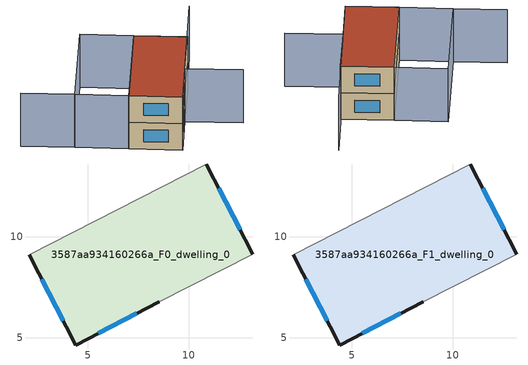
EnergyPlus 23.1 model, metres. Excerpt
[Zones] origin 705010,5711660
3587aa934160266a_F0_dwelling_0
 floor ground (EU_floor_Construction): 10.88,13.62 13.19,9.13 8.55,6.78 4.4,4.63 2.09,9.12 z0
 wall outside (EU_wall_Construction): 2.09,9.12 4.4,4.63 8.55,6.78 / 13.19,9.13 10.88,13.62 z0:3
 wall adiabatic (EU_wall_Construction): 10.88,13.62 2.09,9.12 / 8.55,6.78 13.19,9.13 z0:3
 window (EU_Window_Construction): 2.71,7.91 3.77,5.85 / 12.56,10.34 11.51,12.4 / 5.52,5.22 7.43,6.2 z0.81:2.19
3587aa934160266a_F1_dwelling_0
 floor to 3587aa934160266a_F0_dwelling_0 (EU_floor_Construction): 10.88,13.62 13.19,9.13 8.55,6.78 4.4,4.63 2.09,9.12 z3
 wall outside (EU_wall_Construction): 2.09,9.12 4.4,4.63 8.55,6.78 / 13.19,9.13 10.88,13.62 z3:6
 wall adiabatic (EU_wall_Construction): 10.88,13.62 2.09,9.12 / 8.55,6.78 13.19,9.13 z3:6
 window (EU_Window_Construction): 2.71,7.91 3.77,5.85 / 12.56,10.34 11.51,12.4 / 5.52,5.22 7.43,6.2 z3.81:5.19
 roof outside (EU_roof_Construction): 13.19,9.13 10.88,13.62 2.09,9.12 4.4,4.63 8.55,6.78 z6
shading: 11.05,1.95 8.55,6.78 / 8.55,6.78 17.68,11.52 / 8.58,18.09 -0.23,13.6 / -0.23,13.6 -2.53,18.1 / 10.88,13.62 2.08,9.11 / 2.08,9.11 -0.22,13.6 / -0.22,13.6 8.59,18.11 / 8.59,18.11 10.88,13.62 z0:6
[Building]
EU S2 Campaign: North Axis=0; Terrain=City; Solar Distribution=FullExterior
[Site:Location]
London: Latitude=51.5; Longitude=-0.5; Time Zone=0; Elevation=25
[SizingPeriod:WeatherFileDays]
AnnualSizingPeriod: Begin Month=1; Begin Day of Month=1; End Month=12; End Day of Month=31; Day of Week for Start Day=Monday; Use Weather File Daylight Saving Period=No; Use Weather File Rain and Snow Indicators=No
[MATERIAL]
EU_InternalMass_Material: Roughness=MediumRough; Thickness=0.1; Conductivity=1; Density=1800; Specific Heat=900; Thermal Absorptance=0.9; Solar Absorptance=0.7; Visible Absorptance=0.7
[MATERIAL:NOMASS] Roughness=MediumRough; Thermal Absorptance=0.9; Solar Absorptance=0.7; Visible Absorptance=0.7
Name | Thermal Resistance
EU_wall_NoMass | 0.727863
EU_roof_NoMass | 0.773354
EU_floor_NoMass | 1.79329
[WINDOWMATERIAL:SIMPLEGLAZINGSYSTEM]
EU_Window_SimpleGlazing: UFactor=2.58614; Solar Heat Gain Coefficient=0.76; Visible Transmittance=0.76
[CONSTRUCTION]
EU_wall_Construction: EU_wall_NoMass
EU_roof_Construction: EU_roof_NoMass
EU_floor_Construction: EU_floor_NoMass
EU_Window_Construction: EU_Window_SimpleGlazing
EU_InternalMass_Construction: EU_InternalMass_Material
[ZONE] Type=1; Multiplier=1; Ceiling Height=autocalculate; Floor Area=autocalculate; Part of Total Floor Area=Yes
Name | Volume
3587aa934160266a_F0_dwelling_0 | 149.013
3587aa934160266a_F1_dwelling_0 | 149.012
[INTERNALMASS] Construction=EU_InternalMass_Construction; Surface Area=49.6707
Name | Zone or ZoneList
3587aa934160266a_F0_dwelling_0_EU_InternalMass | 3587aa934160266a_F0_dwelling_0
3587aa934160266a_F1_dwelling_0_EU_InternalMass | 3587aa934160266a_F1_dwelling_0
[OTHEREQUIPMENT] Fuel Type=Electricity; Design Level Calculation Method=Watts/Area; Power per Zone Floor Area=1; Fraction Latent=0; Fraction Radiant=0; Fraction Lost=0; Carbon Dioxide Generation Rate=0; EndUse Subcategory=EU_Step8_InternalGains
Name | Zone or ZoneList or Space or SpaceList | Schedule
EU_Step8_InternalGain_3587aa934160266a_F0_dwelling_0_f000 | 3587aa934160266a_F0_dwelling_0 | EU_Step8_GainSchedule_3587aa934160266a_F0_dwelling_0_f000
EU_Step8_InternalGain_3587aa934160266a_F1_dwelling_0_f000 | 3587aa934160266a_F1_dwelling_0 | EU_Step8_GainSchedule_3587aa934160266a_F1_dwelling_0_f000
[ZONEVENTILATION:DESIGNFLOWRATE] Schedule=EU_AlwaysOn; Design Flow Rate Calculation Method=AirChanges/Hour; Air Changes per Hour=0.484901; Ventilation Type=Natural; Fan Pressure Rise=0; Fan Total Efficiency=1; Constant Term Coefficient=1; Temperature Term Coefficient=0; Velocity Term Coefficient=0; Velocity Squared Term Coefficient=0; Minimum Indoor Temperature=-100; Maximum Indoor Temperature=100; Delta Temperature=-100; Minimum Outdoor Temperature=-100; Maximum Outdoor Temperature=100; Maximum Wind Speed=40
Name | Zone or ZoneList or Space or SpaceList
EU_ConstantAir_3587aa934160266a_F0_dwelling_0 | 3587aa934160266a_F0_dwelling_0
EU_ConstantAir_3587aa934160266a_F1_dwelling_0 | 3587aa934160266a_F1_dwelling_0
[HVACTEMPLATE:THERMOSTAT] Constant Heating Setpoint=20; Constant Cooling Setpoint=50
EU_HeatOnly_3587aa934160266a_F0_dwelling_0; EU_HeatOnly_3587aa934160266a_F1_dwelling_0
[HVACTEMPLATE:ZONE:IDEALLOADSAIRSYSTEM] System Availability Schedule=EU_AlwaysOn; Maximum Heating Supply Air Temperature=50; Minimum Cooling Supply Air Temperature=13; Maximum Heating Supply Air Humidity Ratio=0.0156; Minimum Cooling Supply Air Humidity Ratio=0.0077; Heating Limit=NoLimit; Cooling Limit=NoLimit; Heating Availability Schedule=EU_AlwaysOn; Cooling Availability Schedule=EU_CoolingOff; Dehumidification Control Type=ConstantSensibleHeatRatio; Cooling Sensible Heat Ratio=0.7; Dehumidification Setpoint=60; Humidification Control Type=None; Humidification Setpoint=30; Outdoor Air Method=None; Outdoor Air Flow Rate per Person=0.00944; Outdoor Air Flow Rate per Zone Floor Area=0; Outdoor Air Flow Rate per Zone=0; Demand Controlled Ventilation Type=None; Outdoor Air Economizer Type=NoEconomizer; Heat Recovery Type=None; Sensible Heat Recovery Effectiveness=0.7; Latent Heat Recovery Effectiveness=0.65
Name | Template Thermostat
3587aa934160266a_F0_dwelling_0 | EU_HeatOnly_3587aa934160266a_F0_dwelling_0
3587aa934160266a_F1_dwelling_0 | EU_HeatOnly_3587aa934160266a_F1_dwelling_0
[SIZING:ZONE] Zone Cooling Design Supply Air Temperature Input Method=SupplyAirTemperature; Zone Cooling Design Supply Air Temperature=13; Zone Heating Design Supply Air Temperature Input Method=SupplyAirTemperature; Zone Heating Design Supply Air Temperature=50; Zone Cooling Design Supply Air Humidity Ratio=0.008; Zone Heating Design Supply Air Humidity Ratio=0.008; Cooling Design Air Flow Method=DesignDay; Cooling Design Air Flow Rate=0; Cooling Minimum Air Flow per Zone Floor Area=0.000762; Cooling Minimum Air Flow=0; Cooling Minimum Air Flow Fraction=0.2; Heating Design Air Flow Method=DesignDay; Heating Design Air Flow Rate=0; Heating Maximum Air Flow per Zone Floor Area=0.002032; Heating Maximum Air Flow=0.141576; Heating Maximum Air Flow Fraction=0.3; Account for Dedicated Outdoor Air System=No; Dedicated Outdoor Air System Control Strategy=NeutralSupplyAir; Dedicated Outdoor Air Low Setpoint Temperature for Design=autosize; Dedicated Outdoor Air High Setpoint Temperature for Design=autosize; Zone Load Sizing Method=Sensible Load Only No Latent Load; Zone Latent Cooling Design Supply Air Humidity Ratio Input Method=HumidityRatioDifference; Zone Cooling Design Supply Air Humidity Ratio Difference=0.005; Zone Latent Heating Design Supply Air Humidity Ratio Input Method=HumidityRatioDifference; Zone Humidification Design Supply Air Humidity Ratio Difference=0.005
3587aa934160266a_F0_dwelling_0; 3587aa934160266a_F1_dwelling_0
[SCHEDULE:CONSTANT]
Name | Hourly Value
EU_AlwaysOn | 1
EU_CoolingOff | 0
[SCHEDULE:FILE] Column Number=1; Rows to Skip at Top=0; Number of Hours of Data=8760; Column Separator=Comma; Interpolate to Timestep=No; Minutes per Item=60; Adjust Schedule for Daylight Savings=Yes
Name | File
EU_Step8_GainSchedule_3587aa934160266a_F0_dwelling_0_f000 | ../../schedules/3587aa934160266a/3587aa934160266a_F0_dwelling_0_f000_gain.csv
EU_Step8_GainSchedule_3587aa934160266a_F1_dwelling_0_f000 | ../../schedules/3587aa934160266a/3587aa934160266a_F1_dwelling_0_f000_gain.csv
